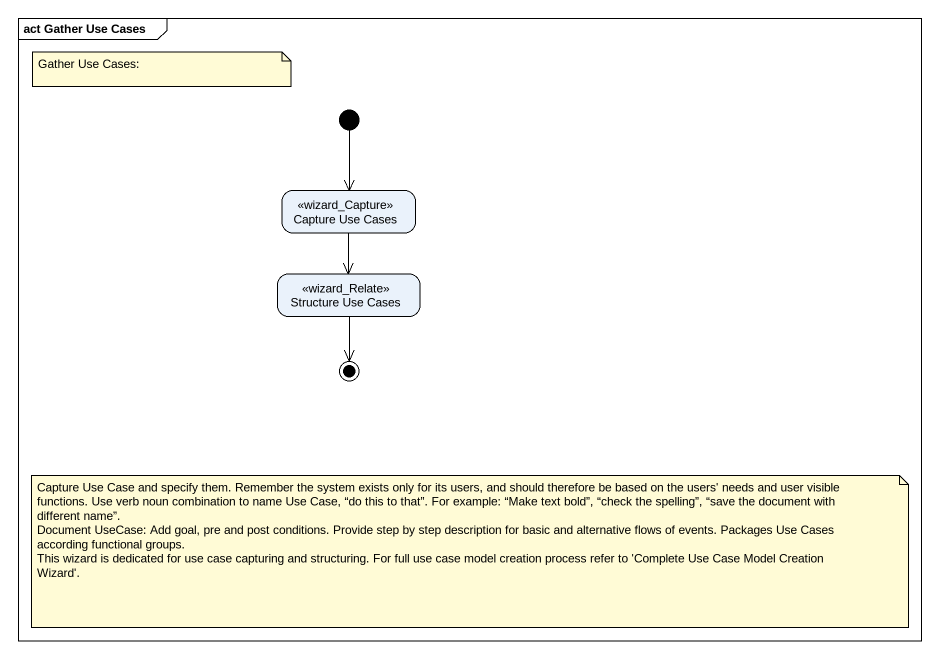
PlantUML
@startuml
mainframe act Gather Use Cases
hide empty description
state "Capture Use Cases" as Capture_Use_Cases <<wizard_Capture>>
state "Structure Use Cases" as Structure_Use_Cases <<wizard_Relate>>
[*] --> Capture_Use_Cases
Capture_Use_Cases --> Structure_Use_Cases
Structure_Use_Cases --> [*]
note as N1
  Gather Use Cases:
end note
note as N2
  Capture Use Case and specify them. Remember the system exists only for its users, and should therefore be based on the users' needs and user visible functions. Use verb noun combination to name Use Case, “do this to that”. For example: “Make text bold”, “check the spelling”, “save the document with different name”.
  Document UseCase: Add goal, pre and post conditions. Provide step by step description for basic and alternative flows of events. Packages Use Cases according functional groups.
  This wizard is dedicated for use case capturing and structuring. For full use case model creation process refer to 'Complete Use Case Model Creation Wizard'.
end note
@enduml
